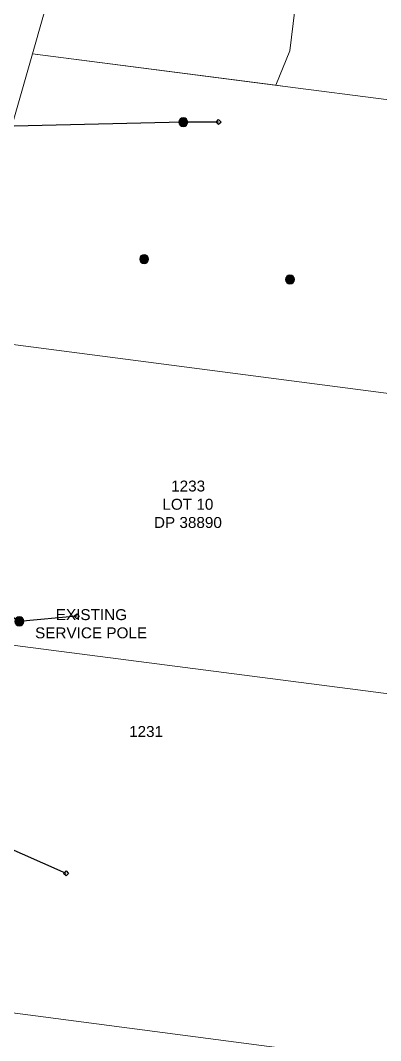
# Model space of a CAD drawing. Header units: metres. Extents: x 315515 to 317824, y 6273486 to 6276226.
# Drawn here: x 316553.9 to 316636.2, y 6275155.8 to 6275389.1 of the extents above; entities that cross this region are included whole.
import ezdxf
from ezdxf.enums import TextEntityAlignment as Align

# ---------------------------------------------------------------- set-up
doc = ezdxf.new("R2010")
doc.units = ezdxf.units.M
doc.layers.get('0').update_dxf_attribs({"color": 6})
for name, color, linetype in [('_User Miscellaneous1', 7, 'Continuous'), ('_User_LV_Exist', 7, 'Continuous'), ('Services_SP_EXT', 7, 'Continuous'), ('SupportsOH_SP_TR_HV_LV_SL_EXT', 7, 'Continuous')]:
    doc.layers.add(name, color=color, linetype=linetype)
doc.layers.add('Cadastre Land Parcels_SP_EXT', color=7, linetype='Continuous', lineweight=5)
doc.layers.add('Cadastre Roads_SP_EXT', color=9, linetype='Continuous', lineweight=5)
doc.styles.add('POLE_LABEL', font='arial.ttf')
doc.styles.get("Standard").update_dxf_attribs({"font": 'arial.ttf'})
doc.linetypes.add('Cable 1', pattern='A,7,-3,["//",Standard,S=1.5,R=0,X=-2.1,Y=-0.7],-0.001', length=10.001)

# ---------------------------------------------------------------- blocks, each defined once
blk = doc.blocks.new('CCP_EXT')
at = {"flags": 9}
blk.add_attdef('NOTES', text='', height=0.2, dxfattribs=at).set_placement((0, -2), align=Align.MIDDLE_LEFT)
blk.add_wipeout([(0, 0.57), (0.57, 0), (0, -0.57), (-0.57, 0)])
blk.add_lwpolyline([(-0.57, 0), (0, 0.57), (0.57, 0), (0, -0.57), (-0.57, 0)])
at = {"flags": 1}
blk.add_attdef('Z', (0, 0), '', height=0.2, dxfattribs=at)
at = {"flags": 9}
for tag, p in [('CCP_TYPE', (0, 0)), ('CONSTRUCTED_VOLTAGE', (0, -0.2)), ('OPERATING_VOLTAGE', (0, -0.6)), ('ORIENTATION', (0, -0.8)), ('OWNED_BY', (0, -1)), ('STATE', (0, -1.8)), ('NO_PHASES', (0, -0.4)), ('USAGE', (0, -1.2)), ('LEGEND', (0, -1.4)), ('LIFE_SUPPORT', (0, -1.6))]:
    blk.add_attdef(tag, text='', height=0.2, dxfattribs=at).set_placement(p, align=Align.MIDDLE_LEFT)
blk = doc.blocks.new('POLE_EXT')
blk.add_hatch(color=256).paths.add_polyline_path([(-1, 0, 1), (1, 0, 1)])
blk.add_lwpolyline([(-1, 0, 1), (1, 0, 1)], format="xyb", close=True)
for tag, height, flags, p in [('pNumber', 2.5, 8, (-17.84, 2.07)), ('OWNED_BY', 0.2, 9, (1.35, -0.4)), ('SPECIAL_USE', 0.2, 9, (1.35, -0.8)), ('STATE', 0.2, 9, (1.35, -1)), ('cLV', 0.2, 9, (1.35, -1.4)), ('hDepth', 0.2, 9, (1.35, -1.6)), ('hDia', 0.2, 9, (1.35, -1.8)), ('cHV', 0.2, 9, (1.35, -2)), ('PARENT', 0.2, 9, (1.35, -0.6)), ('USAGE', 0.2, 9, (1.35, -1.2)), ('LBRACKET', 0.2, 9, (1.35, -2.2)), ('LExisting', 0.2, 9, (1.35, -2.4)), ('cLinedev', 0.2, 9, (1.35, -3.4)), ('pExisting', 0.2, 9, (1.35, -3.8)), ('pFooting', 0.2, 9, (1.35, -4.4)), ('pNew', 0.2, 9, (1.35, -4.6)), ('LANTNUMBER', 0.2, 9, (1.35, -2.6)), ('LOther', 0.2, 9, (1.35, -2.8)), ('LRemove', 0.2, 9, (1.35, -3)), ('LEGEND', 0.2, 9, (1.35, -3.2)), ('LOCATION', 0.2, 9, (1.35, -3.6)), ('PFNUMBER', 0.2, 9, (1.35, -4)), ('NEWPFNUMBER', 0.2, 9, (1.35, -4.2)), ('pRelocate', 0.2, 9, (1.35, -5)), ('pRemove', 0.2, 9, (1.35, -5.2)), ('pReplace', 0.2, 9, (1.35, -5.4)), ('pStay', 0.2, 9, (1.35, -5.6)), ('pType', 0.2, 9, (1.35, -5.8)), ('cspan', 0.2, 9, (1.35, -6)), ('STREETNAME', 0.2, 9, (1.35, -6.2)), ('SUBURB', 0.2, 9, (1.35, -6.4)), ('OPERATED_BY', 0.2, 9, (1.36, -7.01)), ('NOTES', 0.2, 9, (1.35, -6.6)), ('MAINTAINED_BY', 0.2, 9, (1.36, -6.81))]:
    blk.add_attdef(tag, text='', height=height, dxfattribs=dict(flags=flags)).set_placement(p, align=Align.MIDDLE_LEFT)
at = {"style": 'POLE_LABEL'}
for tag, height, flags, p in [('ASSET_NUM', 2.5, 8, (2, 2)), ('STRUCTURE_PLANT_NUMBER', 0.2, 9, (1.35, 0.03)), ('STREET_CODE', 0.2, 9, (1.35, -0.2))]:
    blk.add_attdef(tag, text='', height=height, dxfattribs=dict(at, flags=flags)).set_placement(p, align=Align.MIDDLE_LEFT)
at = {"flags": 1}
blk.add_attdef('Z', (1.35, -7.33), '', height=0.2, dxfattribs=at)

msp = doc.modelspace()

# ---------------------------------------------------------------- linework, layer by layer
at = {"layer": '_User_LV_Exist'}
msp.add_lwpolyline([(316591.117, 6275365.824), (316591.117, 6275365.824), (316523.348, 6275364.235)], dxfattribs=at)
at = {"layer": 'Cadastre Land Parcels_SP_EXT', "linetype": 'Continuous'}
for points in [[(316643.358, 6275413.088), (316568.359, 6275422.821), (316567.397, 6275419.417), (316607.977, 6275414.153), (316610.417, 6275408.406), (316617.439, 6275407.495), (316617.726, 6275400.988), (316615.449, 6275382.177), (316612.301, 6275374.288), (316614.375, 6275374.019), (316638.123, 6275370.932), (316643.358, 6275413.088)], [(316615.449, 6275382.177), (316617.726, 6275400.988), (316617.439, 6275407.495), (316610.417, 6275408.406), (316607.977, 6275414.153), (316567.397, 6275419.417), (316565.795, 6275413.747), (316556.634, 6275381.498), (316612.301, 6275374.288), (316615.449, 6275382.177)], [(316858.131, 6275342.324), (316740.258, 6275357.68), (316649.762, 6275369.424), (316638.123, 6275370.932), (316614.375, 6275374.019), (316556.634, 6275381.498), (316546.646, 6275346.777), (316539.644, 6275318.686), (316539.267, 6275316.637), (316640.367, 6275303.506), (316846.364, 6275276.75), (316858.131, 6275342.324)], [(316840.866, 6275246.014), (316846.364, 6275276.75), (316640.367, 6275303.506), (316539.267, 6275316.637), (316534.379, 6275290.229), (316530.867, 6275261.504), (316530.155, 6275249.078), (316631.044, 6275235.983), (316781.074, 6275216.508), (316834.335, 6275209.609), (316840.866, 6275246.014)], [(316781.074, 6275216.508), (316631.044, 6275235.983), (316530.155, 6275249.078), (316529.094, 6275232.599), (316527.046, 6275165.417), (316608.987, 6275154.678), (316618.968, 6275153.37), (316720.02, 6275140.121), (316769.813, 6275133.546), (316781.074, 6275216.508)], [(316527.046, 6275165.417), (316521.834, 6275166.191), (316521.468, 6275156.2), (316526.738, 6275155.507), (316609.179, 6275144.744), (316609.181, 6275144.654), (316619.15, 6275143.313), (316618.968, 6275153.37), (316608.987, 6275154.678), (316527.046, 6275165.417)]]:
    msp.add_lwpolyline(points, close=True, dxfattribs=at)

# ---------------------------------------------------------------- block references
at = {"layer": 'SupportsOH_SP_TR_HV_LV_SL_EXT'}
for p in [(316591.117, 6275365.824), (316582.151, 6275334.531), (316615.512, 6275329.855), (316553.624, 6275251.677)]:
    msp.add_blockref('POLE_EXT', p, dxfattribs=at)

# ---------------------------------------------------------------- texts
at = {"layer": '_User Miscellaneous1', "insert": (316584.197, 6275283.873), "char_height": 2.5, "width": 15.51722, "attachment_point": 1}
msp.add_mtext('\\pi4.1433;1233\\P\\pi2.1464;LOT 10      \\P\\pi0.21001;DP 38890          ', dxfattribs=at)
at = {"layer": 'Cadastre Land Parcels_SP_EXT'}
msp.add_text('1231', height=2.5, dxfattribs=at).set_placement((316578.722, 6275225.235))

# ---------------------------------------------------------------- next in the draw order: block references
at = {"layer": 'Services_SP_EXT'}
for p in [(316599.181, 6275365.865), (316566.77, 6275252.824), (316564.308, 6275194.036)]:
    msp.add_blockref('CCP_EXT', p, dxfattribs=at)

# ---------------------------------------------------------------- next in the draw order: linework, layer by layer
at = {"layer": 'Cadastre Roads_SP_EXT', "linetype": 'Continuous'}
msp.add_lwpolyline([(316526.738, 6275155.507), (316521.468, 6275156.2), (316521.834, 6275166.191), (316527.046, 6275165.417), (316529.094, 6275232.599), (316530.155, 6275249.078), (316530.867, 6275261.504), (316534.379, 6275290.229), (316539.267, 6275316.637), (316539.644, 6275318.686), (316546.646, 6275346.777), (316556.634, 6275381.498), (316565.795, 6275413.747)], dxfattribs=at)
at = {"layer": 'Services_SP_EXT'}
for points in [[(316599.181, 6275365.865), (316591.117, 6275365.824), (316523.348, 6275364.235)], [(316566.77, 6275252.824), (316553.624, 6275251.677), (316522.115, 6275272.115), (316507.928, 6275269.882)], [(316564.308, 6275194.036), (316548.926, 6275200.832), (316524.341, 6275208.093), (316502.063, 6275212.945)]]:
    msp.add_lwpolyline(points, dxfattribs=at)

# ---------------------------------------------------------------- next in the draw order: texts
at = {"layer": '_User Miscellaneous1', "linetype": 'Cable 1', "lineweight": 0, "insert": (316555.325, 6275254.463), "char_height": 2.5, "width": 29.07468, "attachment_point": 1}
msp.add_mtext('\\pi6.634;EXISTING \\P\\pi1.8992;SERVICE POLE', dxfattribs=at)

doc.saveas('drawing.dxf')
